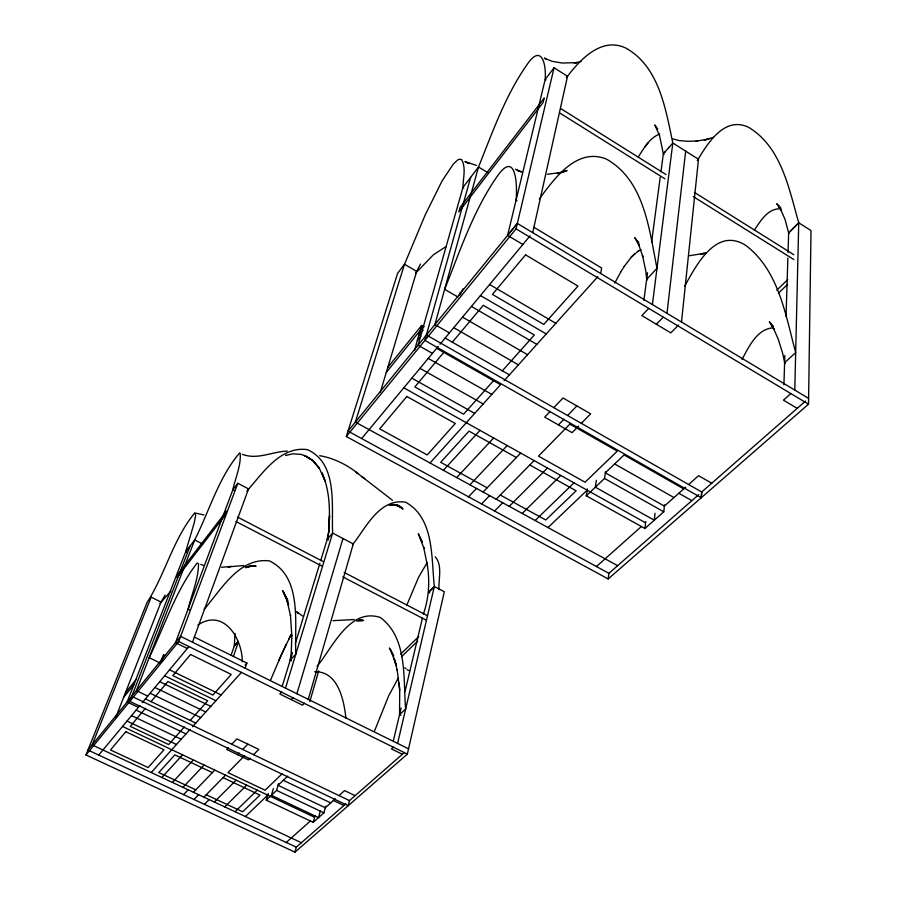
<?xml version="1.0" encoding="UTF-8"?>
<svg xmlns="http://www.w3.org/2000/svg" width="897" height="897" viewBox="0 0 897 897"><rect width="100%" height="100%" fill="white"/><g stroke="black" fill="none" stroke-linecap="round" stroke-linejoin="round"><path stroke-width="1.35" d="M291.828 635.211L291.301 651.525M432.41 353.373L418.047 345.222L462.942 187.484C462.998 178.413 466.317 167.885 461.619 159.576L459.264 159.218L457.649 160.002L453.389 164.005L442.042 180.981L425.346 214.618L404.502 264.267L397.606 273.327L346.309 436.525L608.166 578.946L808.522 404.177L811.011 230.574L798.745 222.804C788.923 188.673 781.433 146.794 748.333 127.183C724.238 115.926 707.666 143.442 697.283 160.619M794.787 390.072L798.745 222.804L788.642 232.895L788.037 252.405M783.922 384.824L784.841 355.548M786.052 316.529L787.869 257.977M423.373 614.109C429.001 597.996 429.966 580.987 427.196 564.235M235.025 633.327L234.296 645.874L231.146 655.079M438.992 589.677C438.319 579.182 442.815 565.211 435.18 556.79M400.892 715.313L399.557 714.64L399.703 690.04L397.169 669.745L397.293 670.407L394.131 658.118L396.216 665.137L390.565 649.82L392.751 654.552L389.388 648.004L393.761 655.898M328.773 530.766L329.513 515.753L328.874 530.407C330.062 511.122 330.085 490.726 321.922 472.797L325.387 481.678L319.41 468.425L313.221 461.013L319.231 468.099L312.862 460.766L308.579 457.571L304.375 455.463L312.504 460.374L304.834 455.698L300.977 454.398L293.005 453.781L285.683 455.463L286.221 455.272M470.678 177.314L424.875 340.412L701.263 497.734L701.723 492.005L805.495 401.094M701.263 497.734L701.723 492.005L426.4 334.973M587.333 488.91L586.29 495.817L644.932 528.501L663.791 511.795L664.509 504.843M681.507 322.034L698.494 159.274L672.817 143.004C665.574 108.929 659.239 66.972 626.005 48.158C601.427 36.25 579.765 59.942 566.399 77.725M655.045 513.263L654.294 520.204L595.339 487.194L596.359 480.287M644.932 528.501L645.717 521.606M666.998 313.322L685.678 151.156M652.411 304.554L672.817 143.004L663.332 153.88L660.943 171.843M608.166 578.946L608.906 573.329L698.774 494.595M291.626 660.809L290.236 660.114L291.323 651.973M643.878 300.383L647.544 272.733M651.581 242.336L660.203 177.371M586.29 495.817L604.533 478.46L605.509 471.587M600.698 273.507L601.618 268.001L533.894 227.255M328.773 531.147L327.248 539.276L320.7 560.625M532.695 232.659L567.521 76.279L554.066 67.746L545.197 79.396L507.601 235.384L522.85 244.5M138.396 707.329L127.161 701.97L185.645 551.834L194.257 522.671L195.624 515.596L195.008 512.613C173.312 538.649 165.227 574.181 147.041 602.56L85.989 754.971L294.956 852.15L407.35 754.097L444.318 591.751L434.35 586.515C431.165 558.08 434.563 518.432 405.769 502.275C379.779 497.723 365.942 527.694 352.599 544.703M329.008 531.585L327.248 539.276L328.526 539.96M397.595 743.422L434.35 586.515L428.531 592.323L429.775 592.984M393.368 740.731L401.116 708.047M404.984 691.71L422.397 618.19M346.309 436.525L516.067 228.858L554.066 67.746M404.424 752.46L349.471 800.595L348.171 805.719L129.807 701.376L190.153 545.914M459.466 295.057L460.172 292.355M268.248 793.497L266.274 800.18L313.221 822.336L323.929 812.85L325.723 806.067M320.352 810.866L318.547 817.616L271.399 795.303L273.372 788.598M313.221 822.336L315.015 815.631M294.956 852.15L296.324 847.16L345.76 803.847M414.492 350.447L421.646 325.432L424.034 326.8M309.813 701.645L318.693 670.866M308.265 699.346L353.283 543.93L332.641 533.087C331.307 505.74 338.113 463.379 307.402 449.655C280.256 445.854 262.619 473.437 246.843 491.074M266.274 800.18L276.579 790.38L278.53 783.709M296.907 693.74L342.979 538.514M380.294 392.359L416.701 271.354L420.469 264.066M285.493 688.111L332.641 533.087L327.573 538.895M282.297 686.003L292.512 652.657M295.371 643.317L319.881 563.294M245.184 668.22L246.888 663.062L194.357 637.094M233.399 656.57L238.322 642.05M192.485 642.218L248.525 488.899L237.828 483.281L232.828 489.84L175.498 642.689L187.282 648.486M85.989 754.971L178.716 641.534L237.828 483.281M374.453 731.133L388.67 695.881L398.358 677.885M160.574 662.266L163.546 654.462M406.61 605.576L418.675 577.085L427.073 562.767M115.702 717.544L161.034 602.055L165.059 595.103M270.659 679.904L281.03 655.483L291.099 634.605L288.621 639.404M278.619 660.954L286.121 644.483M459.993 295.068L462.964 288.879M742.01 359.417C748.883 346.915 756.687 329.367 772.732 327.809M614.793 283.037L620.668 272.116M161.516 660.809L164.622 655.09M638.182 157.11C643.844 148.42 649.439 137.936 659.654 134.023M620.657 272.116L624.166 266.51M754.455 230.002C760.454 221.043 767.832 208.463 780.121 208.799M624.155 266.51L631.432 257.002L638.227 251.093M159.991 603.401L161.034 602.055L151.167 597.144L92.133 744.925L301.392 842.709M415.827 272.486L416.701 271.354L404.502 264.267L355.358 422.106L617.618 565.671M644.741 147.052L648.116 142.78M125.434 692.753L136.434 679.119M387.796 367.411L421.646 325.432M123.618 697.395L134.617 683.772M386.293 372.401L423.698 326.127M418.787 335.467L423.137 330.085M417.329 340.535L420.828 336.229M507.601 235.384L517.345 223.443L808.601 398.369M180.645 636.377L87.962 750.049L296.324 847.16M517.345 223.431L348.014 431.121L608.906 573.329M204.135 609.377C221.2 589.665 239.084 557.317 269.358 560.883C302.726 576.906 294.339 623.864 295.831 654.137L290.236 660.114M539.321 198.943C554.525 178.458 576.704 147.142 606.327 159.049C644.506 180.409 649.193 229.632 656.996 268.281L646.692 279.292L647.567 279.83M98.737 755.072L139.954 705.468M142.275 702.665L189.02 646.401M361.648 438.555L438.33 346.264M440.012 344.224L530.049 235.833M145.437 708.294L130.278 726.379L168.658 744.555L184.412 726.918M151.032 701.622L167.896 681.507L207.723 700.804L190.209 720.414M443.791 352.398L414.84 386.932L463.592 414.212L493.518 380.687M452.335 342.206L483.281 305.294L534.32 334.996L502.354 370.797M415.546 273.215L433.285 254.894L446.078 246.529M161.112 602.257L170.822 591.19M237.369 642.342L234.296 645.874L237.873 641.759M237.649 642.028L238.21 641.377M664.509 152.524L665.103 151.851M668.646 147.781L669.24 147.097M245.038 665.126L246.888 663.062M151.212 772.541L190.052 729.418M192.496 726.705L241.472 672.335M430.033 462.987L500.548 384.69L436.615 348.316M504.092 380.754L597.895 276.612M161.83 777.497L182.584 754.848M443.398 470.297L480.007 430.358M172.403 782.442L193.371 759.95M456.696 477.574L493.63 437.96M182.943 787.364L204.124 765.04M469.927 484.829L507.186 445.54M228.432 747.762L226.739 749.522L248.413 759.86L250.128 758.133M231.796 744.241L236.909 738.893L258.762 749.399L253.559 754.657M281.725 692.047L279.842 694.009L302.524 705.165L304.431 703.226M468.503 496.792L476.52 488.428M550.175 411.431L544.726 417.127L572.084 432.657L578.554 426.12M553.808 407.63L563.024 397.999L590.686 413.853L581.323 423.328M648.576 308.568L641.86 315.587L670.799 332.865L678.592 324.994M183.593 794.619L188.191 789.82M193.438 792.275L214.832 770.097M483.091 492.038L520.686 453.075M317.067 666.404C332.596 647.488 349.718 607.269 380.485 617.54C407.944 638.339 403.045 678.48 405.635 709.079L399.557 714.64M684.68 286.188C696.229 265.333 716.064 226.582 745.721 245.363C778.809 270.389 785.514 315.004 795.684 352.599L784.617 362.702L785.458 363.218M194.032 799.485L198.674 794.708M237.593 754.702L239.297 752.953M242.706 749.455L247.864 744.151M291.211 699.593L293.106 697.642M481.577 503.923L489.65 495.615M558.439 424.909L563.933 419.269M567.599 415.502L576.894 405.949M656.369 324.243L663.141 317.291M203.899 797.164L225.495 775.143M244.589 755.678L227.961 772.631L265.064 790.201L282.286 773.629M496.198 499.203L534.107 460.565M204.426 804.329L209.113 799.586M494.583 511.01L502.724 502.769M214.327 802.03L236.124 780.166M509.249 506.345L547.462 468.032M428.531 592.323L434.35 586.515M789.405 233.377L788.642 232.895L798.117 223.443M224.71 806.885L246.709 785.178M522.222 513.454L560.76 475.455M631.432 257.002L634.953 253.537M235.048 811.718L257.26 790.167M535.139 520.529L573.979 482.833M400.656 654.104L418.753 636.601M776.757 290.213L787.745 279.572M401.576 656.649L417.688 641.108M778.585 293.039L787.6 284.338M245.363 816.528L267.766 795.134M287.702 776.096L278.07 785.301L325.286 807.749L335.299 798.846M548 527.559L587.143 490.188M286.244 842.462L310.53 820.878M338.976 795.572L344.56 790.605L355.1 795.661M393.491 747.078L391.428 748.894L402.349 754.265M596.427 566.523L641.422 526.505M685.678 487.138L664.374 506.099L605.329 472.82L624.043 454.958L683.705 488.899M688.627 484.526L698.561 475.69L711.736 483.236M790.672 393.738L783.451 400.152L797.198 408.37M197.811 625.097C223.645 607.673 242.504 638.731 242.268 661.784M638.216 251.082L641.187 249.669M713.44 137.353L704.28 140.123L709.729 138.631M561.376 172.493L567.05 170.497L563.137 171.865M250.185 566.074L245.374 567.633L253.38 565.76L248.312 566.556L252.763 565.895L251.496 565.962L256.127 566.142L249.568 565.682M706.085 252.752L700.579 254.434L704.268 253.313L689.188 255.768M563.495 171.798L557.093 173.525L561.488 172.37L547.316 174.321M581.065 61.501L574.203 63.037L577.231 62.588L562.385 63.048L552.216 61.344L544.569 58.305M707.598 139.226L696.072 141.177L697.574 140.964L688.044 141.311L679.208 140.582L672.918 138.9M356.658 621.094L363.565 620.41L358.508 620.432L362.825 620.444L359.45 620.107M389.668 505.089L393.413 504.518L389.006 505.179L396.059 504.921L391.473 504.574L395.454 504.888L394.859 504.742L398.952 505.964L394.265 504.484L401.834 507.747L397.225 505.134L402.966 509.081L398.593 505.269M231.336 566.422L227.928 566.87L243.805 565.547M332.966 620.679L354.214 619.558M287.275 451.09C272.396 451.527 257.181 460.161 242.47 454.297M230.551 566.512L221.503 567.263M314.679 671.718C338.18 671.113 343.966 700.12 345.95 718.452M203.922 514.945L196.421 513.252M406.991 669.7L409.682 670.821M476.442 165.373L465.341 161.752L467.909 162.951M319.713 455.687C333.718 458.109 346.747 464.59 357.813 473.414L356.176 472.226L392.482 500.268M520.361 171.529L517.266 170.262L522.02 172.134M203.675 565.491L200.793 564.348M518.982 170.991L520.72 171.652M466.855 162.469L469.322 163.523L468.346 163.097M518.735 170.856L515.327 169.185M195.77 789.853L158.78 772.552L174.837 754.87L212.398 772.62M206.254 794.764L242.639 811.785L259.984 795.09L223.05 777.643M122.519 726.447L314.578 817.268M131.523 715.615L181.205 739.24M276.579 790.38L323.929 812.85M126.993 721.065L176.462 744.51M333.46 800.483L343.91 805.472M136.097 710.11L186.004 733.914M283.295 780.3L330.713 802.916M145.392 698.92L195.77 723.083M131.758 696.33L349.471 800.595M150.113 693.235L200.726 717.578M147.747 696.083L136.411 690.634L194.705 539.938C209.259 511.2 218.588 477.496 239.6 452.974L240.205 453.321C241.147 465.7 235.395 477.832 232.828 489.84L234.162 490.536M159.722 681.664L210.806 706.376M154.889 687.483L205.738 712.005M164.611 675.789L215.93 700.692M160.26 663.085L149.16 657.68C164.622 626.117 175.408 591.067 197.048 563.137L198.517 563.619C198.472 579.215 191.711 594.128 188.078 609.153L189.525 609.882M169.544 669.835L221.122 694.928M180.645 636.377L408.55 748.827M178.716 641.534L407.35 754.097M186.924 552.485L185.645 551.834L194.705 539.938L202.711 544.031M464.96 161.516L466.474 162.29M235.922 521.505L321.687 565.962M342.822 576.917L426.097 620.096M237.548 517.076L323.055 561.488M344.123 572.432L427.163 615.555M544.378 58.137L545.869 58.922M487.161 487.822L440.662 462.314L468.996 431.121L516.392 457.526M500.302 495.032L545.791 519.991L576.121 490.805L529.779 464.982M403.807 387.807L645.582 522.816M411.835 378.153L474.681 413.405M419.975 368.353L483.18 403.975M604.533 478.46L663.791 511.795M428.228 358.408L491.803 394.4M614.624 463.951L673.972 497.555M678.827 493.249L691.867 500.649M449.431 332.899L434.888 324.568L478.516 167.01C492.397 132.476 504.921 96.73 526.18 65.862C541.283 42.54 546.396 63.586 545.197 79.396L546.038 79.923M445.114 338.079L509.418 374.845M453.747 327.685L518.421 364.844M462.516 317.134L527.559 354.696M457.918 297.019L444.643 289.316C460.161 250.622 473.481 210.167 497.6 175.745C516.627 148.947 517.457 187.832 516.055 200.3L516.986 200.861M471.407 306.426L536.843 344.403M480.444 295.55L546.251 333.942M489.605 284.517L555.815 323.335M516.067 228.858L808.522 404.177M463.727 187.966L462.93 187.484L478.516 167.01L488.147 172.863M302.547 616.015L296.358 611.53M404.704 667.76L405.949 668.512M560.715 108.559L666.067 174.601M694.469 192.418L793.901 254.748M559.65 112.944L664.912 178.828M693.291 196.6L793.823 259.525M664.128 154.385L663.332 153.88L659.53 135.57L654.799 124.918L657.759 129.033M363.868 478.123L361.928 476.699L364.664 478.718M773.292 326.497L771.891 325.398L773.438 326.62M781.018 208.239L778.932 206.579L780.11 207.532M297.557 612.561L298.51 613.402L297.356 612.382M772.967 326.16L769.368 321.765L773.92 329.233L773.046 327.45L778.215 339.088L782.834 353.911L784.617 362.702M779.942 207.308L777.878 205.11M638.159 242.392L636.825 240.878L638.866 243.21L634.784 237.66L639.225 245.789L638.44 243.861L642.846 256.699L642.476 255.466L645.773 270.827L646.692 279.292M779.157 206.747L780.188 208.037L776.791 203.731L780.569 209.012M770.624 323.66L773.27 327.719M287.758 600.082L282.499 590.495L287.713 601.08L283.34 591.56L288.61 604.645L286.502 598.456L290.527 615.701L290.449 615.14L291.828 635.749M779.639 207.599L778.753 206.041L781.343 210.705M427.275 564.863L423.653 547.338L423.922 548.269L418.338 533.67L422.33 542.293M780.648 209.326L785.144 219.754L788.642 232.895M420.839 539.344L422.083 542.113L420.39 538.346M399.703 690.04L399.098 682.897M544.143 98.165L543.1 102.572L458.827 211.927L460.094 207.454L544.143 98.165M226.392 511.29L224.743 515.708L177.034 577.612L178.727 573.261L226.392 511.29M125.804 731.717L110.51 749.959L148.117 767.563L164.016 749.757L125.804 731.717M190.568 654.462L172.829 675.62L212.847 695.063L231.258 674.443L190.568 654.462M406.834 396.485L379.689 428.867L427.23 454.947L455.306 423.485L406.834 396.485M525.564 254.86L492.419 294.395L543.761 324.411L577.982 286.087L525.564 254.86M569.853 424.124L538.469 456.125L585.057 482.205L617.327 451.135L569.853 424.124"/></g></svg>
